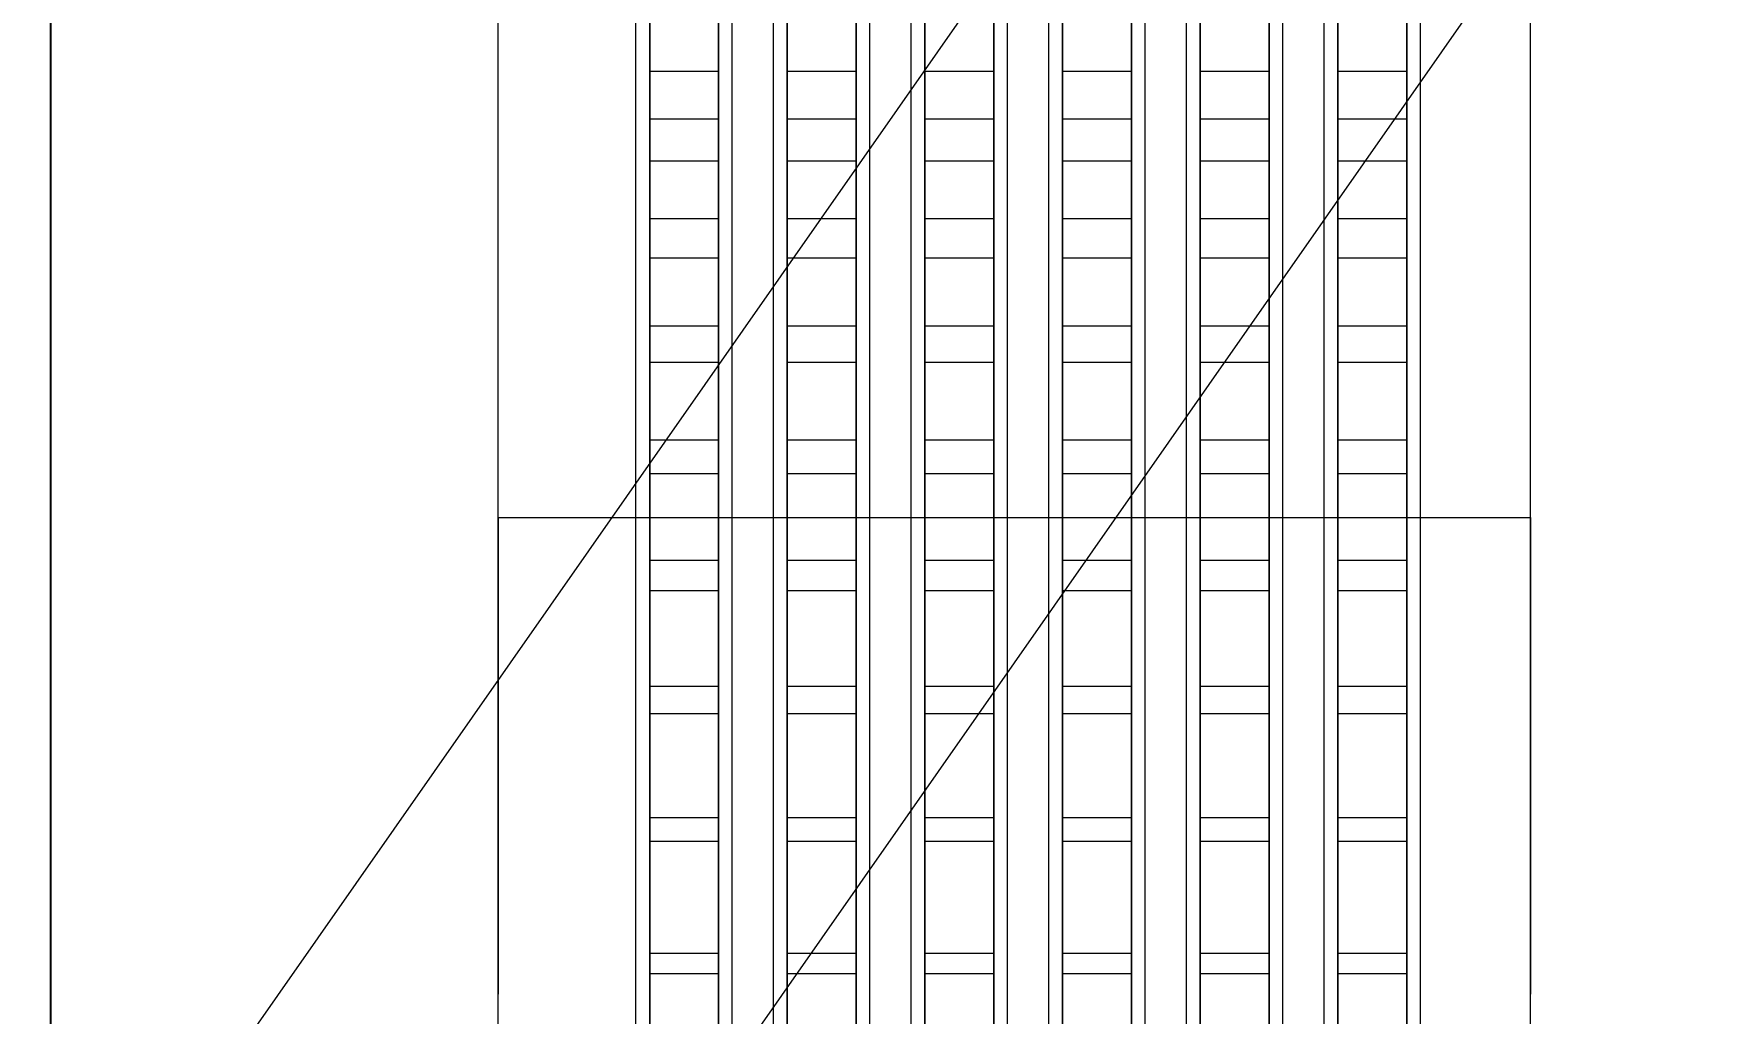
# Model space of a CAD drawing. Header units: millimetres. Extents: x -1970 to 34302, y -80068 to 6837.
# Drawn here: x -1727.5 to -1482.3, y -34224.5 to -34082.2 of the extents above; entities that cross this region are included whole.
import ezdxf

# ---------------------------------------------------------------- set-up
doc = ezdxf.new("R2010")
doc.units = ezdxf.units.MM
for name, color, linetype, lineweight in [('COTAS_O', 1, 'Continuous', 0), ('frontal_briquetadora', 7, 'Continuous', 0), ('frontal_tolva', 7, 'Continuous', 0)]:
    doc.layers.add(name, color=color, linetype=linetype, lineweight=lineweight)
doc.dimstyles.new('R19_100', dxfattribs={"dimtxt": 250, "dimasz": 150, "dimexe": 150, "dimexo": 80, "dimgap": 100, "dimtad": 1, "dimtih": 1, "dimtoh": 1, "dimdsep": 46, "dimcen": 0.09, "dimadec": 0, "dimazin": 0, "dimtfac": 1, "dimtdec": 4, "dimtofl": 0, "dimtmove": 0, "dimatfit": 3, "dimfxl": 1, "dimtolj": 1, "dimtzin": 0, "dimarcsym": 0})

# ---------------------------------------------------------------- blocks, each defined once
blk = doc.blocks.new('*D34')
at = {"layer": 'COTAS_O', "color": 0, "lineweight": -2, "transparency": 16777216}
for p, q in [((-1645, -31700), (-875, -31700)), ((-1025, -34250), (-1025, -31850)), ((-1645, -34400), (-875, -34400))]:
    blk.add_line(p, q, dxfattribs=at)
at = {"layer": 'COTAS_O', "color": 0, "transparency": 16777216}
for points in [[(-1050, -31850), (-1000, -31850), (-1025, -31700)], [(-1050, -34250), (-1000, -34250), (-1025, -34400)]]:
    blk.add_solid(points, dxfattribs=at)
at = {"layer": 'Defpoints', "color": 0, "transparency": 16777216}
for p in [(-1725, -31700), (-1025, -31700), (-1725, -34400)]:
    blk.add_point(p, dxfattribs=at)
blk = doc.blocks.new('*D35')
at = {"layer": 'COTAS_O', "color": 0, "lineweight": -2, "transparency": 16777216}
for p, q in [((-1725, -34320), (-1725, -33550)), ((1725, -34320), (1725, -33550)), ((-1575, -33700), (1575, -33700))]:
    blk.add_line(p, q, dxfattribs=at)
at = {"layer": 'COTAS_O', "color": 0, "transparency": 16777216}
for points in [[(-1575, -33675), (-1575, -33725), (-1725, -33700)], [(1575, -33675), (1575, -33725), (1725, -33700)]]:
    blk.add_solid(points, dxfattribs=at)
at = {"layer": 'Defpoints', "color": 0, "transparency": 16777216}
for p in [(1725, -33700), (-1725, -34400), (1725, -34400)]:
    blk.add_point(p, dxfattribs=at)

msp = doc.modelspace()

# ---------------------------------------------------------------- linework, layer by layer
at = {"layer": 'frontal_briquetadora'}
for p, q in [((-1638, -34255.522), (-1638, -34023.687)), ((-1628, -34255.522), (-1628, -34023.687)), ((-1618, -34255.522), (-1618, -34023.687)), ((-1608, -34255.522), (-1608, -34023.687)), ((-1598, -34255.522), (-1598, -34023.687)), ((-1588, -34255.522), (-1588, -34023.687)), ((-1578, -34255.522), (-1578, -34023.687)), ((-1568, -34255.522), (-1568, -34023.687)), ((-1558, -34255.522), (-1558, -34023.687)), ((-1548, -34255.522), (-1548, -34023.687)), ((-1538, -34255.522), (-1538, -34023.687)), ((-1528, -34255.522), (-1528, -34023.687)), ((-1638, -34263.452), (-1638, -34031.618)), ((-1628, -34263.452), (-1628, -34031.618)), ((-1618, -34263.452), (-1618, -34031.618)), ((-1608, -34263.452), (-1608, -34031.618)), ((-1598, -34263.452), (-1598, -34031.618)), ((-1588, -34263.452), (-1588, -34031.618)), ((-1578, -34263.452), (-1578, -34031.618)), ((-1568, -34263.452), (-1568, -34031.618)), ((-1558, -34263.452), (-1558, -34031.618)), ((-1548, -34263.452), (-1548, -34031.618)), ((-1538, -34263.452), (-1538, -34031.618)), ((-1528, -34263.452), (-1528, -34031.618)), ((-1660, -34087.632), (-1660, -34075.747)), ((-1640, -34087.632), (-1640, -34075.747)), ((-1638, -34075.769), (-1638, -34087.608)), ((-1628, -34075.769), (-1628, -34087.608)), ((-1626, -34087.632), (-1626, -34075.747)), ((-1620, -34087.632), (-1620, -34075.747)), ((-1618, -34075.769), (-1618, -34087.608)), ((-1608, -34075.769), (-1608, -34087.608)), ((-1606, -34087.632), (-1606, -34075.747)), ((-1600, -34087.632), (-1600, -34075.747)), ((-1598, -34075.769), (-1598, -34087.608)), ((-1588, -34075.769), (-1588, -34087.608)), ((-1586, -34087.632), (-1586, -34075.747)), ((-1580, -34087.632), (-1580, -34075.747)), ((-1578, -34075.769), (-1578, -34087.608)), ((-1568, -34075.769), (-1568, -34087.608)), ((-1566, -34087.632), (-1566, -34075.747)), ((-1560, -34087.632), (-1560, -34075.747)), ((-1558, -34075.769), (-1558, -34087.608)), ((-1548, -34075.769), (-1548, -34087.608)), ((-1546, -34087.632), (-1546, -34075.747)), ((-1540, -34087.632), (-1540, -34075.747)), ((-1538, -34075.769), (-1538, -34087.608)), ((-1528, -34075.769), (-1528, -34087.608)), ((-1526, -34087.632), (-1526, -34075.747)), ((-1510, -34087.632), (-1510, -34075.747)), ((-1640, -34091.994), (-1640, -34080.559)), ((-1638, -34081.166), (-1638, -34094.527)), ((-1628, -34081.166), (-1628, -34094.527)), ((-1626, -34091.994), (-1626, -34080.559)), ((-1620, -34091.994), (-1620, -34080.559)), ((-1618, -34081.166), (-1618, -34094.527)), ((-1608, -34081.166), (-1608, -34094.527)), ((-1606, -34091.994), (-1606, -34080.559)), ((-1600, -34091.994), (-1600, -34080.559)), ((-1598, -34081.166), (-1598, -34094.527)), ((-1588, -34081.166), (-1588, -34094.527)), ((-1586, -34091.994), (-1586, -34080.559)), ((-1580, -34091.994), (-1580, -34080.559)), ((-1578, -34081.166), (-1578, -34094.527)), ((-1568, -34081.166), (-1568, -34094.527)), ((-1566, -34091.994), (-1566, -34080.559)), ((-1560, -34091.994), (-1560, -34080.559)), ((-1558, -34081.166), (-1558, -34094.527)), ((-1548, -34081.166), (-1548, -34094.527)), ((-1546, -34091.994), (-1546, -34080.559)), ((-1540, -34091.994), (-1540, -34080.559)), ((-1538, -34081.166), (-1538, -34094.527)), ((-1528, -34081.166), (-1528, -34094.527)), ((-1526, -34091.994), (-1526, -34080.559)), ((-1660, -34088.791), (-1660, -34083.177)), ((-1510, -34088.791), (-1510, -34083.177)), ((-1660, -34100.514), (-1660, -34087.632)), ((-1660, -34099.562), (-1660, -34088.791)), ((-1640, -34100.514), (-1640, -34087.632)), ((-1638, -34087.608), (-1638, -34100.623)), ((-1638, -34087.608), (-1628, -34087.608)), ((-1628, -34087.608), (-1628, -34100.623)), ((-1626, -34100.514), (-1626, -34087.632)), ((-1620, -34100.514), (-1620, -34087.632)), ((-1618, -34087.608), (-1618, -34100.623)), ((-1618, -34087.608), (-1608, -34087.608)), ((-1608, -34087.608), (-1608, -34100.623)), ((-1606, -34100.514), (-1606, -34087.632)), ((-1600, -34100.514), (-1600, -34087.632)), ((-1598, -34087.608), (-1598, -34100.623)), ((-1598, -34087.608), (-1588, -34087.608)), ((-1588, -34087.608), (-1588, -34100.623)), ((-1586, -34100.514), (-1586, -34087.632)), ((-1580, -34100.514), (-1580, -34087.632)), ((-1578, -34087.608), (-1578, -34100.623)), ((-1578, -34087.608), (-1568, -34087.608)), ((-1568, -34087.608), (-1568, -34100.623)), ((-1566, -34100.514), (-1566, -34087.632)), ((-1560, -34100.514), (-1560, -34087.632)), ((-1558, -34087.608), (-1558, -34100.623)), ((-1558, -34087.608), (-1548, -34087.608)), ((-1548, -34087.608), (-1548, -34100.623)), ((-1546, -34100.514), (-1546, -34087.632)), ((-1540, -34100.514), (-1540, -34087.632)), ((-1538, -34087.608), (-1538, -34100.623)), ((-1538, -34087.608), (-1528, -34087.608)), ((-1528, -34087.608), (-1528, -34100.623)), ((-1526, -34100.514), (-1526, -34087.632)), ((-1510, -34100.514), (-1510, -34087.632)), ((-1510, -34099.562), (-1510, -34088.791)), ((-1640, -34104.448), (-1640, -34091.994)), ((-1626, -34104.448), (-1626, -34091.994)), ((-1620, -34104.448), (-1620, -34091.994)), ((-1606, -34104.448), (-1606, -34091.994)), ((-1600, -34104.448), (-1600, -34091.994)), ((-1586, -34104.448), (-1586, -34091.994)), ((-1580, -34104.448), (-1580, -34091.994)), ((-1566, -34104.448), (-1566, -34091.994)), ((-1560, -34104.448), (-1560, -34091.994)), ((-1546, -34104.448), (-1546, -34091.994)), ((-1540, -34104.448), (-1540, -34091.994)), ((-1526, -34104.448), (-1526, -34091.994)), ((-1638, -34094.527), (-1638, -34109.032)), ((-1638, -34094.527), (-1628, -34094.527)), ((-1628, -34094.527), (-1628, -34109.032)), ((-1618, -34094.527), (-1618, -34109.032)), ((-1618, -34094.527), (-1608, -34094.527)), ((-1608, -34094.527), (-1608, -34109.032)), ((-1598, -34094.527), (-1598, -34109.032)), ((-1598, -34094.527), (-1588, -34094.527)), ((-1588, -34094.527), (-1588, -34109.032)), ((-1578, -34094.527), (-1578, -34109.032)), ((-1578, -34094.527), (-1568, -34094.527)), ((-1568, -34094.527), (-1568, -34109.032)), ((-1558, -34094.527), (-1558, -34109.032)), ((-1558, -34094.527), (-1548, -34094.527)), ((-1548, -34094.527), (-1548, -34109.032)), ((-1538, -34094.527), (-1538, -34109.032)), ((-1538, -34094.527), (-1528, -34094.527)), ((-1528, -34094.527), (-1528, -34109.032)), ((-1660, -34114.62), (-1660, -34099.562)), ((-1660, -34114.338), (-1660, -34100.514)), ((-1640, -34114.338), (-1640, -34100.514)), ((-1638, -34100.623), (-1638, -34114.753)), ((-1638, -34100.623), (-1628, -34100.623)), ((-1628, -34100.623), (-1628, -34114.753)), ((-1626, -34114.338), (-1626, -34100.514)), ((-1620, -34114.338), (-1620, -34100.514)), ((-1618, -34100.623), (-1618, -34114.753)), ((-1618, -34100.623), (-1608, -34100.623)), ((-1608, -34100.623), (-1608, -34114.753)), ((-1606, -34114.338), (-1606, -34100.514)), ((-1600, -34114.338), (-1600, -34100.514)), ((-1598, -34100.623), (-1598, -34114.753)), ((-1598, -34100.623), (-1588, -34100.623)), ((-1588, -34100.623), (-1588, -34114.753)), ((-1586, -34114.338), (-1586, -34100.514)), ((-1580, -34114.338), (-1580, -34100.514)), ((-1578, -34100.623), (-1578, -34114.753)), ((-1578, -34100.623), (-1568, -34100.623)), ((-1568, -34100.623), (-1568, -34114.753)), ((-1566, -34114.338), (-1566, -34100.514)), ((-1560, -34114.338), (-1560, -34100.514)), ((-1558, -34100.623), (-1558, -34114.753)), ((-1558, -34100.623), (-1548, -34100.623)), ((-1548, -34100.623), (-1548, -34114.753)), ((-1546, -34114.338), (-1546, -34100.514)), ((-1540, -34114.338), (-1540, -34100.514)), ((-1538, -34100.623), (-1538, -34114.753)), ((-1538, -34100.623), (-1528, -34100.623)), ((-1528, -34100.623), (-1528, -34114.753)), ((-1526, -34114.338), (-1526, -34100.514)), ((-1510, -34114.62), (-1510, -34099.562)), ((-1510, -34114.338), (-1510, -34100.514)), ((-1640, -34117.868), (-1640, -34104.448)), ((-1626, -34117.868), (-1626, -34104.448)), ((-1620, -34117.868), (-1620, -34104.448)), ((-1606, -34117.868), (-1606, -34104.448)), ((-1600, -34117.868), (-1600, -34104.448)), ((-1586, -34117.868), (-1586, -34104.448)), ((-1580, -34117.868), (-1580, -34104.448)), ((-1566, -34117.868), (-1566, -34104.448)), ((-1560, -34117.868), (-1560, -34104.448)), ((-1546, -34117.868), (-1546, -34104.448)), ((-1540, -34117.868), (-1540, -34104.448)), ((-1526, -34117.868), (-1526, -34104.448)), ((-1638, -34109.032), (-1638, -34124.609)), ((-1638, -34109.032), (-1628, -34109.032)), ((-1628, -34109.032), (-1628, -34124.609)), ((-1618, -34109.032), (-1618, -34124.609)), ((-1618, -34109.032), (-1608, -34109.032)), ((-1608, -34109.032), (-1608, -34124.609)), ((-1598, -34109.032), (-1598, -34124.609)), ((-1598, -34109.032), (-1588, -34109.032)), ((-1588, -34109.032), (-1588, -34124.609)), ((-1578, -34109.032), (-1578, -34124.609)), ((-1578, -34109.032), (-1568, -34109.032)), ((-1568, -34109.032), (-1568, -34124.609)), ((-1558, -34109.032), (-1558, -34124.609)), ((-1558, -34109.032), (-1548, -34109.032)), ((-1548, -34109.032), (-1548, -34124.609)), ((-1538, -34109.032), (-1538, -34124.609)), ((-1538, -34109.032), (-1528, -34109.032)), ((-1528, -34109.032), (-1528, -34124.609)), ((-1660, -34129.049), (-1660, -34114.338)), ((-1660, -34132.744), (-1660, -34114.62)), ((-1640, -34129.049), (-1640, -34114.338)), ((-1638, -34114.753), (-1638, -34129.927)), ((-1638, -34114.753), (-1628, -34114.753)), ((-1628, -34114.753), (-1628, -34129.927)), ((-1626, -34129.049), (-1626, -34114.338)), ((-1620, -34129.049), (-1620, -34114.338)), ((-1618, -34114.753), (-1618, -34129.927)), ((-1618, -34114.753), (-1608, -34114.753)), ((-1608, -34114.753), (-1608, -34129.927)), ((-1606, -34129.049), (-1606, -34114.338)), ((-1600, -34129.049), (-1600, -34114.338)), ((-1598, -34114.753), (-1598, -34129.927)), ((-1598, -34114.753), (-1588, -34114.753)), ((-1588, -34114.753), (-1588, -34129.927)), ((-1586, -34129.049), (-1586, -34114.338)), ((-1580, -34129.049), (-1580, -34114.338)), ((-1578, -34114.753), (-1578, -34129.927)), ((-1578, -34114.753), (-1568, -34114.753)), ((-1568, -34114.753), (-1568, -34129.927)), ((-1566, -34129.049), (-1566, -34114.338)), ((-1560, -34129.049), (-1560, -34114.338)), ((-1558, -34114.753), (-1558, -34129.927)), ((-1558, -34114.753), (-1548, -34114.753)), ((-1548, -34114.753), (-1548, -34129.927)), ((-1546, -34129.049), (-1546, -34114.338)), ((-1540, -34129.049), (-1540, -34114.338)), ((-1538, -34114.753), (-1538, -34129.927)), ((-1538, -34114.753), (-1528, -34114.753)), ((-1528, -34114.753), (-1528, -34129.927)), ((-1526, -34129.049), (-1526, -34114.338)), ((-1510, -34129.049), (-1510, -34114.338)), ((-1510, -34132.744), (-1510, -34114.62)), ((-1640, -34132.196), (-1640, -34117.868)), ((-1626, -34132.196), (-1626, -34117.868)), ((-1620, -34132.196), (-1620, -34117.868)), ((-1606, -34132.196), (-1606, -34117.868)), ((-1600, -34132.196), (-1600, -34117.868)), ((-1586, -34132.196), (-1586, -34117.868)), ((-1580, -34132.196), (-1580, -34117.868)), ((-1566, -34132.196), (-1566, -34117.868)), ((-1560, -34132.196), (-1560, -34117.868)), ((-1546, -34132.196), (-1546, -34117.868)), ((-1540, -34132.196), (-1540, -34117.868)), ((-1526, -34132.196), (-1526, -34117.868)), ((-1638, -34124.609), (-1638, -34141.184)), ((-1638, -34124.609), (-1628, -34124.609)), ((-1628, -34124.609), (-1628, -34141.184)), ((-1618, -34124.609), (-1618, -34141.184)), ((-1618, -34124.609), (-1608, -34124.609)), ((-1608, -34124.609), (-1608, -34141.184)), ((-1598, -34124.609), (-1598, -34141.184)), ((-1598, -34124.609), (-1588, -34124.609)), ((-1588, -34124.609), (-1588, -34141.184)), ((-1578, -34124.609), (-1578, -34141.184)), ((-1578, -34124.609), (-1568, -34124.609)), ((-1568, -34124.609), (-1568, -34141.184)), ((-1558, -34124.609), (-1558, -34141.184)), ((-1558, -34124.609), (-1548, -34124.609)), ((-1548, -34124.609), (-1548, -34141.184)), ((-1538, -34124.609), (-1538, -34141.184)), ((-1538, -34124.609), (-1528, -34124.609)), ((-1528, -34124.609), (-1528, -34141.184)), ((-1660, -34144.586), (-1660, -34129.049)), ((-1640, -34144.586), (-1640, -34129.049)), ((-1638, -34129.927), (-1638, -34146.072)), ((-1638, -34129.927), (-1628, -34129.927)), ((-1628, -34129.927), (-1628, -34146.072)), ((-1626, -34144.586), (-1626, -34129.049)), ((-1620, -34144.586), (-1620, -34129.049)), ((-1618, -34129.927), (-1618, -34146.072)), ((-1618, -34129.927), (-1608, -34129.927)), ((-1608, -34129.927), (-1608, -34146.072)), ((-1606, -34144.586), (-1606, -34129.049)), ((-1600, -34144.586), (-1600, -34129.049)), ((-1598, -34129.927), (-1598, -34146.072)), ((-1598, -34129.927), (-1588, -34129.927)), ((-1588, -34129.927), (-1588, -34146.072)), ((-1586, -34144.586), (-1586, -34129.049)), ((-1580, -34144.586), (-1580, -34129.049)), ((-1578, -34129.927), (-1578, -34146.072)), ((-1578, -34129.927), (-1568, -34129.927)), ((-1568, -34129.927), (-1568, -34146.072)), ((-1566, -34144.586), (-1566, -34129.049)), ((-1560, -34144.586), (-1560, -34129.049)), ((-1558, -34129.927), (-1558, -34146.072)), ((-1558, -34129.927), (-1548, -34129.927)), ((-1548, -34129.927), (-1548, -34146.072)), ((-1546, -34144.586), (-1546, -34129.049)), ((-1540, -34144.586), (-1540, -34129.049)), ((-1538, -34129.927), (-1538, -34146.072)), ((-1538, -34129.927), (-1528, -34129.927)), ((-1528, -34129.927), (-1528, -34146.072)), ((-1526, -34144.586), (-1526, -34129.049)), ((-1510, -34144.586), (-1510, -34129.049)), ((-1660, -34152.465), (-1660, -34132.744)), ((-1640, -34147.372), (-1640, -34132.196)), ((-1626, -34147.372), (-1626, -34132.196)), ((-1620, -34147.372), (-1620, -34132.196)), ((-1606, -34147.372), (-1606, -34132.196)), ((-1600, -34147.372), (-1600, -34132.196)), ((-1586, -34147.372), (-1586, -34132.196)), ((-1580, -34147.372), (-1580, -34132.196)), ((-1566, -34147.372), (-1566, -34132.196)), ((-1560, -34147.372), (-1560, -34132.196)), ((-1546, -34147.372), (-1546, -34132.196)), ((-1540, -34147.372), (-1540, -34132.196)), ((-1526, -34147.372), (-1526, -34132.196)), ((-1510, -34152.465), (-1510, -34132.744)), ((-1638, -34141.184), (-1638, -34158.675)), ((-1638, -34141.184), (-1628, -34141.184)), ((-1628, -34141.184), (-1628, -34158.675)), ((-1618, -34141.184), (-1618, -34158.675)), ((-1618, -34141.184), (-1608, -34141.184)), ((-1608, -34141.184), (-1608, -34158.675)), ((-1598, -34141.184), (-1598, -34158.675)), ((-1598, -34141.184), (-1588, -34141.184)), ((-1588, -34141.184), (-1588, -34158.675)), ((-1578, -34141.184), (-1578, -34158.675)), ((-1578, -34141.184), (-1568, -34141.184)), ((-1568, -34141.184), (-1568, -34158.675)), ((-1558, -34141.184), (-1558, -34158.675)), ((-1558, -34141.184), (-1548, -34141.184)), ((-1548, -34141.184), (-1548, -34158.675)), ((-1538, -34141.184), (-1538, -34158.675)), ((-1538, -34141.184), (-1528, -34141.184)), ((-1528, -34141.184), (-1528, -34158.675)), ((-1660, -34160.884), (-1660, -34144.586)), ((-1640, -34160.884), (-1640, -34144.586)), ((-1626, -34160.884), (-1626, -34144.586)), ((-1620, -34160.884), (-1620, -34144.586)), ((-1606, -34160.884), (-1606, -34144.586)), ((-1600, -34160.884), (-1600, -34144.586)), ((-1586, -34160.884), (-1586, -34144.586)), ((-1580, -34160.884), (-1580, -34144.586)), ((-1566, -34160.884), (-1566, -34144.586)), ((-1560, -34160.884), (-1560, -34144.586)), ((-1546, -34160.884), (-1546, -34144.586)), ((-1540, -34160.884), (-1540, -34144.586)), ((-1526, -34160.884), (-1526, -34144.586)), ((-1510, -34160.884), (-1510, -34144.586)), ((-1640, -34163.329), (-1640, -34147.372)), ((-1638, -34146.072), (-1638, -34163.111)), ((-1638, -34146.072), (-1628, -34146.072)), ((-1628, -34146.072), (-1628, -34163.111)), ((-1626, -34163.329), (-1626, -34147.372)), ((-1620, -34163.329), (-1620, -34147.372)), ((-1618, -34146.072), (-1618, -34163.111)), ((-1618, -34146.072), (-1608, -34146.072)), ((-1608, -34146.072), (-1608, -34163.111)), ((-1606, -34163.329), (-1606, -34147.372)), ((-1600, -34163.329), (-1600, -34147.372)), ((-1598, -34146.072), (-1598, -34163.111)), ((-1598, -34146.072), (-1588, -34146.072)), ((-1588, -34146.072), (-1588, -34163.111)), ((-1586, -34163.329), (-1586, -34147.372)), ((-1580, -34163.329), (-1580, -34147.372)), ((-1578, -34146.072), (-1578, -34163.111)), ((-1578, -34146.072), (-1568, -34146.072)), ((-1568, -34146.072), (-1568, -34163.111)), ((-1566, -34163.329), (-1566, -34147.372)), ((-1560, -34163.329), (-1560, -34147.372)), ((-1558, -34146.072), (-1558, -34163.111)), ((-1558, -34146.072), (-1548, -34146.072)), ((-1548, -34146.072), (-1548, -34163.111)), ((-1546, -34163.329), (-1546, -34147.372)), ((-1540, -34163.329), (-1540, -34147.372)), ((-1538, -34146.072), (-1538, -34163.111)), ((-1538, -34146.072), (-1528, -34146.072)), ((-1528, -34146.072), (-1528, -34163.111)), ((-1526, -34163.329), (-1526, -34147.372)), ((-1660, -34152.465), (-1510, -34152.465)), ((-1660, -34152.465), (-1660, -34172.186)), ((-1510, -34152.465), (-1510, -34172.186)), ((-1638, -34158.675), (-1638, -34176.998)), ((-1638, -34158.675), (-1628, -34158.675)), ((-1628, -34158.675), (-1628, -34176.998)), ((-1618, -34158.675), (-1618, -34176.998)), ((-1618, -34158.675), (-1608, -34158.675)), ((-1608, -34158.675), (-1608, -34176.998)), ((-1598, -34158.675), (-1598, -34176.998)), ((-1598, -34158.675), (-1588, -34158.675)), ((-1588, -34158.675), (-1588, -34176.998)), ((-1578, -34158.675), (-1578, -34176.998)), ((-1578, -34158.675), (-1568, -34158.675)), ((-1568, -34158.675), (-1568, -34176.998)), ((-1558, -34158.675), (-1558, -34176.998)), ((-1558, -34158.675), (-1548, -34158.675)), ((-1548, -34158.675), (-1548, -34176.998)), ((-1538, -34158.675), (-1538, -34176.998)), ((-1538, -34158.675), (-1528, -34158.675)), ((-1528, -34158.675), (-1528, -34176.998)), ((-1660, -34177.878), (-1660, -34160.884)), ((-1640, -34177.878), (-1640, -34160.884)), ((-1626, -34177.878), (-1626, -34160.884)), ((-1620, -34177.878), (-1620, -34160.884)), ((-1606, -34177.878), (-1606, -34160.884)), ((-1600, -34177.878), (-1600, -34160.884)), ((-1586, -34177.878), (-1586, -34160.884)), ((-1580, -34177.878), (-1580, -34160.884)), ((-1566, -34177.878), (-1566, -34160.884)), ((-1560, -34177.878), (-1560, -34160.884)), ((-1546, -34177.878), (-1546, -34160.884)), ((-1540, -34177.878), (-1540, -34160.884)), ((-1526, -34177.878), (-1526, -34160.884)), ((-1510, -34177.878), (-1510, -34160.884)), ((-1640, -34180), (-1640, -34163.329)), ((-1638, -34163.111), (-1638, -34180.96)), ((-1638, -34163.111), (-1628, -34163.111)), ((-1628, -34163.111), (-1628, -34180.96)), ((-1626, -34180), (-1626, -34163.329)), ((-1620, -34180), (-1620, -34163.329)), ((-1618, -34163.111), (-1618, -34180.96)), ((-1618, -34163.111), (-1608, -34163.111)), ((-1608, -34163.111), (-1608, -34180.96)), ((-1606, -34180), (-1606, -34163.329)), ((-1600, -34180), (-1600, -34163.329)), ((-1598, -34163.111), (-1598, -34180.96)), ((-1598, -34163.111), (-1588, -34163.111)), ((-1588, -34163.111), (-1588, -34180.96)), ((-1586, -34180), (-1586, -34163.329)), ((-1580, -34180), (-1580, -34163.329)), ((-1578, -34163.111), (-1578, -34180.96)), ((-1578, -34163.111), (-1568, -34163.111)), ((-1568, -34163.111), (-1568, -34180.96)), ((-1566, -34180), (-1566, -34163.329)), ((-1560, -34180), (-1560, -34163.329)), ((-1558, -34163.111), (-1558, -34180.96)), ((-1558, -34163.111), (-1548, -34163.111)), ((-1548, -34163.111), (-1548, -34180.96)), ((-1546, -34180), (-1546, -34163.329)), ((-1540, -34180), (-1540, -34163.329)), ((-1538, -34163.111), (-1538, -34180.96)), ((-1538, -34163.111), (-1528, -34163.111)), ((-1528, -34163.111), (-1528, -34180.96)), ((-1526, -34180), (-1526, -34163.329)), ((-1660, -34172.186), (-1660, -34190.31)), ((-1510, -34172.186), (-1510, -34190.31)), ((-1638, -34176.998), (-1638, -34196.065)), ((-1638, -34176.998), (-1628, -34176.998)), ((-1628, -34176.998), (-1628, -34196.065)), ((-1618, -34176.998), (-1618, -34196.065)), ((-1618, -34176.998), (-1608, -34176.998)), ((-1608, -34176.998), (-1608, -34196.065)), ((-1598, -34176.998), (-1598, -34196.065)), ((-1598, -34176.998), (-1588, -34176.998)), ((-1588, -34176.998), (-1588, -34196.065)), ((-1578, -34176.998), (-1578, -34196.065)), ((-1578, -34176.998), (-1568, -34176.998)), ((-1568, -34176.998), (-1568, -34196.065)), ((-1558, -34176.998), (-1558, -34196.065)), ((-1558, -34176.998), (-1548, -34176.998)), ((-1548, -34176.998), (-1548, -34196.065)), ((-1538, -34176.998), (-1538, -34196.065)), ((-1538, -34176.998), (-1528, -34176.998)), ((-1528, -34176.998), (-1528, -34196.065)), ((-1660, -34195.496), (-1660, -34177.878)), ((-1640, -34195.496), (-1640, -34177.878)), ((-1626, -34195.496), (-1626, -34177.878)), ((-1620, -34195.496), (-1620, -34177.878)), ((-1606, -34195.496), (-1606, -34177.878)), ((-1600, -34195.496), (-1600, -34177.878)), ((-1586, -34195.496), (-1586, -34177.878)), ((-1580, -34195.496), (-1580, -34177.878)), ((-1566, -34195.496), (-1566, -34177.878)), ((-1560, -34195.496), (-1560, -34177.878)), ((-1546, -34195.496), (-1546, -34177.878)), ((-1540, -34195.496), (-1540, -34177.878)), ((-1526, -34195.496), (-1526, -34177.878)), ((-1510, -34195.496), (-1510, -34177.878)), ((-1640, -34197.313), (-1640, -34180)), ((-1638, -34180.96), (-1638, -34199.532)), ((-1638, -34180.96), (-1628, -34180.96)), ((-1628, -34180.96), (-1628, -34199.532)), ((-1626, -34197.313), (-1626, -34180)), ((-1620, -34197.313), (-1620, -34180)), ((-1618, -34180.96), (-1618, -34199.532)), ((-1618, -34180.96), (-1608, -34180.96)), ((-1608, -34180.96), (-1608, -34199.532)), ((-1606, -34197.313), (-1606, -34180)), ((-1600, -34197.313), (-1600, -34180)), ((-1598, -34180.96), (-1598, -34199.532)), ((-1598, -34180.96), (-1588, -34180.96)), ((-1588, -34180.96), (-1588, -34199.532)), ((-1586, -34197.313), (-1586, -34180)), ((-1580, -34197.313), (-1580, -34180)), ((-1578, -34180.96), (-1578, -34199.532)), ((-1578, -34180.96), (-1568, -34180.96)), ((-1568, -34180.96), (-1568, -34199.532)), ((-1566, -34197.313), (-1566, -34180)), ((-1560, -34197.313), (-1560, -34180)), ((-1558, -34180.96), (-1558, -34199.532)), ((-1558, -34180.96), (-1548, -34180.96)), ((-1548, -34180.96), (-1548, -34199.532)), ((-1546, -34197.313), (-1546, -34180)), ((-1540, -34197.313), (-1540, -34180)), ((-1538, -34180.96), (-1538, -34199.532)), ((-1538, -34180.96), (-1528, -34180.96)), ((-1528, -34180.96), (-1528, -34199.532)), ((-1526, -34197.313), (-1526, -34180)), ((-1660, -34190.31), (-1660, -34205.367)), ((-1510, -34190.31), (-1510, -34205.367)), ((-1660, -34213.667), (-1660, -34195.496)), ((-1640, -34213.667), (-1640, -34195.496)), ((-1638, -34196.065), (-1638, -34215.781)), ((-1638, -34196.065), (-1628, -34196.065)), ((-1628, -34196.065), (-1628, -34215.781)), ((-1626, -34213.667), (-1626, -34195.496)), ((-1620, -34213.667), (-1620, -34195.496)), ((-1618, -34196.065), (-1618, -34215.781)), ((-1618, -34196.065), (-1608, -34196.065)), ((-1608, -34196.065), (-1608, -34215.781)), ((-1606, -34213.667), (-1606, -34195.496)), ((-1600, -34213.667), (-1600, -34195.496)), ((-1598, -34196.065), (-1598, -34215.781)), ((-1598, -34196.065), (-1588, -34196.065)), ((-1588, -34196.065), (-1588, -34215.781)), ((-1586, -34213.667), (-1586, -34195.496)), ((-1580, -34213.667), (-1580, -34195.496)), ((-1578, -34196.065), (-1578, -34215.781)), ((-1578, -34196.065), (-1568, -34196.065)), ((-1568, -34196.065), (-1568, -34215.781)), ((-1566, -34213.667), (-1566, -34195.496)), ((-1560, -34213.667), (-1560, -34195.496)), ((-1558, -34196.065), (-1558, -34215.781)), ((-1558, -34196.065), (-1548, -34196.065)), ((-1548, -34196.065), (-1548, -34215.781)), ((-1546, -34213.667), (-1546, -34195.496)), ((-1540, -34213.667), (-1540, -34195.496)), ((-1538, -34196.065), (-1538, -34215.781)), ((-1538, -34196.065), (-1528, -34196.065)), ((-1528, -34196.065), (-1528, -34215.781)), ((-1526, -34213.667), (-1526, -34195.496)), ((-1510, -34213.667), (-1510, -34195.496)), ((-1640, -34215.195), (-1640, -34197.313)), ((-1626, -34215.195), (-1626, -34197.313)), ((-1620, -34215.195), (-1620, -34197.313)), ((-1606, -34215.195), (-1606, -34197.313)), ((-1600, -34215.195), (-1600, -34197.313)), ((-1586, -34215.195), (-1586, -34197.313)), ((-1580, -34215.195), (-1580, -34197.313)), ((-1566, -34215.195), (-1566, -34197.313)), ((-1560, -34215.195), (-1560, -34197.313)), ((-1546, -34215.195), (-1546, -34197.313)), ((-1540, -34215.195), (-1540, -34197.313)), ((-1526, -34215.195), (-1526, -34197.313)), ((-1638, -34199.532), (-1638, -34218.738)), ((-1638, -34199.532), (-1628, -34199.532)), ((-1628, -34199.532), (-1628, -34218.738)), ((-1618, -34199.532), (-1618, -34218.738)), ((-1618, -34199.532), (-1608, -34199.532)), ((-1608, -34199.532), (-1608, -34218.738)), ((-1598, -34199.532), (-1598, -34218.738)), ((-1598, -34199.532), (-1588, -34199.532)), ((-1588, -34199.532), (-1588, -34218.738)), ((-1578, -34199.532), (-1578, -34218.738)), ((-1578, -34199.532), (-1568, -34199.532)), ((-1568, -34199.532), (-1568, -34218.738)), ((-1558, -34199.532), (-1558, -34218.738)), ((-1558, -34199.532), (-1548, -34199.532)), ((-1548, -34199.532), (-1548, -34218.738)), ((-1538, -34199.532), (-1538, -34218.738)), ((-1538, -34199.532), (-1528, -34199.532)), ((-1528, -34199.532), (-1528, -34218.738)), ((-1660, -34205.367), (-1660, -34216.139)), ((-1510, -34205.367), (-1510, -34216.139)), ((-1660, -34232.316), (-1660, -34213.667)), ((-1640, -34232.316), (-1640, -34213.667)), ((-1626, -34232.316), (-1626, -34213.667)), ((-1620, -34232.316), (-1620, -34213.667)), ((-1606, -34232.316), (-1606, -34213.667)), ((-1600, -34232.316), (-1600, -34213.667)), ((-1586, -34232.316), (-1586, -34213.667)), ((-1580, -34232.316), (-1580, -34213.667)), ((-1566, -34232.316), (-1566, -34213.667)), ((-1560, -34232.316), (-1560, -34213.667)), ((-1546, -34232.316), (-1546, -34213.667)), ((-1540, -34232.316), (-1540, -34213.667)), ((-1526, -34232.316), (-1526, -34213.667)), ((-1510, -34232.316), (-1510, -34213.667)), ((-1660, -34216.139), (-1660, -34221.752)), ((-1640, -34233.568), (-1640, -34215.195)), ((-1638, -34215.781), (-1638, -34236.052)), ((-1638, -34215.781), (-1628, -34215.781)), ((-1628, -34215.781), (-1628, -34236.052)), ((-1626, -34233.568), (-1626, -34215.195)), ((-1620, -34233.568), (-1620, -34215.195)), ((-1618, -34215.781), (-1618, -34236.052)), ((-1618, -34215.781), (-1608, -34215.781)), ((-1608, -34215.781), (-1608, -34236.052)), ((-1606, -34233.568), (-1606, -34215.195)), ((-1600, -34233.568), (-1600, -34215.195)), ((-1598, -34215.781), (-1598, -34236.052)), ((-1598, -34215.781), (-1588, -34215.781)), ((-1588, -34215.781), (-1588, -34236.052)), ((-1586, -34233.568), (-1586, -34215.195)), ((-1580, -34233.568), (-1580, -34215.195)), ((-1578, -34215.781), (-1578, -34236.052)), ((-1578, -34215.781), (-1568, -34215.781)), ((-1568, -34215.781), (-1568, -34236.052)), ((-1566, -34233.568), (-1566, -34215.195)), ((-1560, -34233.568), (-1560, -34215.195)), ((-1558, -34215.781), (-1558, -34236.052)), ((-1558, -34215.781), (-1548, -34215.781)), ((-1548, -34215.781), (-1548, -34236.052)), ((-1546, -34233.568), (-1546, -34215.195)), ((-1540, -34233.568), (-1540, -34215.195)), ((-1538, -34215.781), (-1538, -34236.052)), ((-1538, -34215.781), (-1528, -34215.781)), ((-1528, -34215.781), (-1528, -34236.052)), ((-1526, -34233.568), (-1526, -34215.195)), ((-1510, -34216.139), (-1510, -34221.752)), ((-1638, -34218.738), (-1638, -34238.484)), ((-1638, -34218.738), (-1628, -34218.738)), ((-1628, -34218.738), (-1628, -34238.484)), ((-1618, -34218.738), (-1618, -34238.484)), ((-1618, -34218.738), (-1608, -34218.738)), ((-1608, -34218.738), (-1608, -34238.484)), ((-1598, -34218.738), (-1598, -34238.484)), ((-1598, -34218.738), (-1588, -34218.738)), ((-1588, -34218.738), (-1588, -34238.484)), ((-1578, -34218.738), (-1578, -34238.484)), ((-1578, -34218.738), (-1568, -34218.738)), ((-1568, -34218.738), (-1568, -34238.484)), ((-1558, -34218.738), (-1558, -34238.484)), ((-1558, -34218.738), (-1548, -34218.738)), ((-1548, -34218.738), (-1548, -34238.484)), ((-1538, -34218.738), (-1538, -34238.484)), ((-1538, -34218.738), (-1528, -34218.738)), ((-1528, -34218.738), (-1528, -34238.484))]:
    msp.add_line(p, q, dxfattribs=at)
at = {"layer": 'frontal_tolva'}
for p, q in [((-1769.584, -34332.806), (-722.584, -32835.806)), ((-1720.416, -34367.194), (-673.416, -32870.194))]:
    msp.add_line(p, q, dxfattribs=at)

# ---------------------------------------------------------------- dimensions: what is measured, and where the dimension line sits
at = {"layer": 'COTAS_O'}
for p2, distance, picture, middle in [((-1725, -31700), -700, '*D34', (-1025, -33050)), ((1725, -34400), 700, '*D35', (0, -33700))]:
    dim = msp.add_aligned_dim(p1=(-1725, -34400), p2=p2, distance=distance, text='<> O', dimstyle='R19_100', dxfattribs=at)
    dim.commit()
    dim.dimension.update_dxf_attribs({"geometry": picture, "text_midpoint": middle})

doc.saveas('drawing.dxf')
